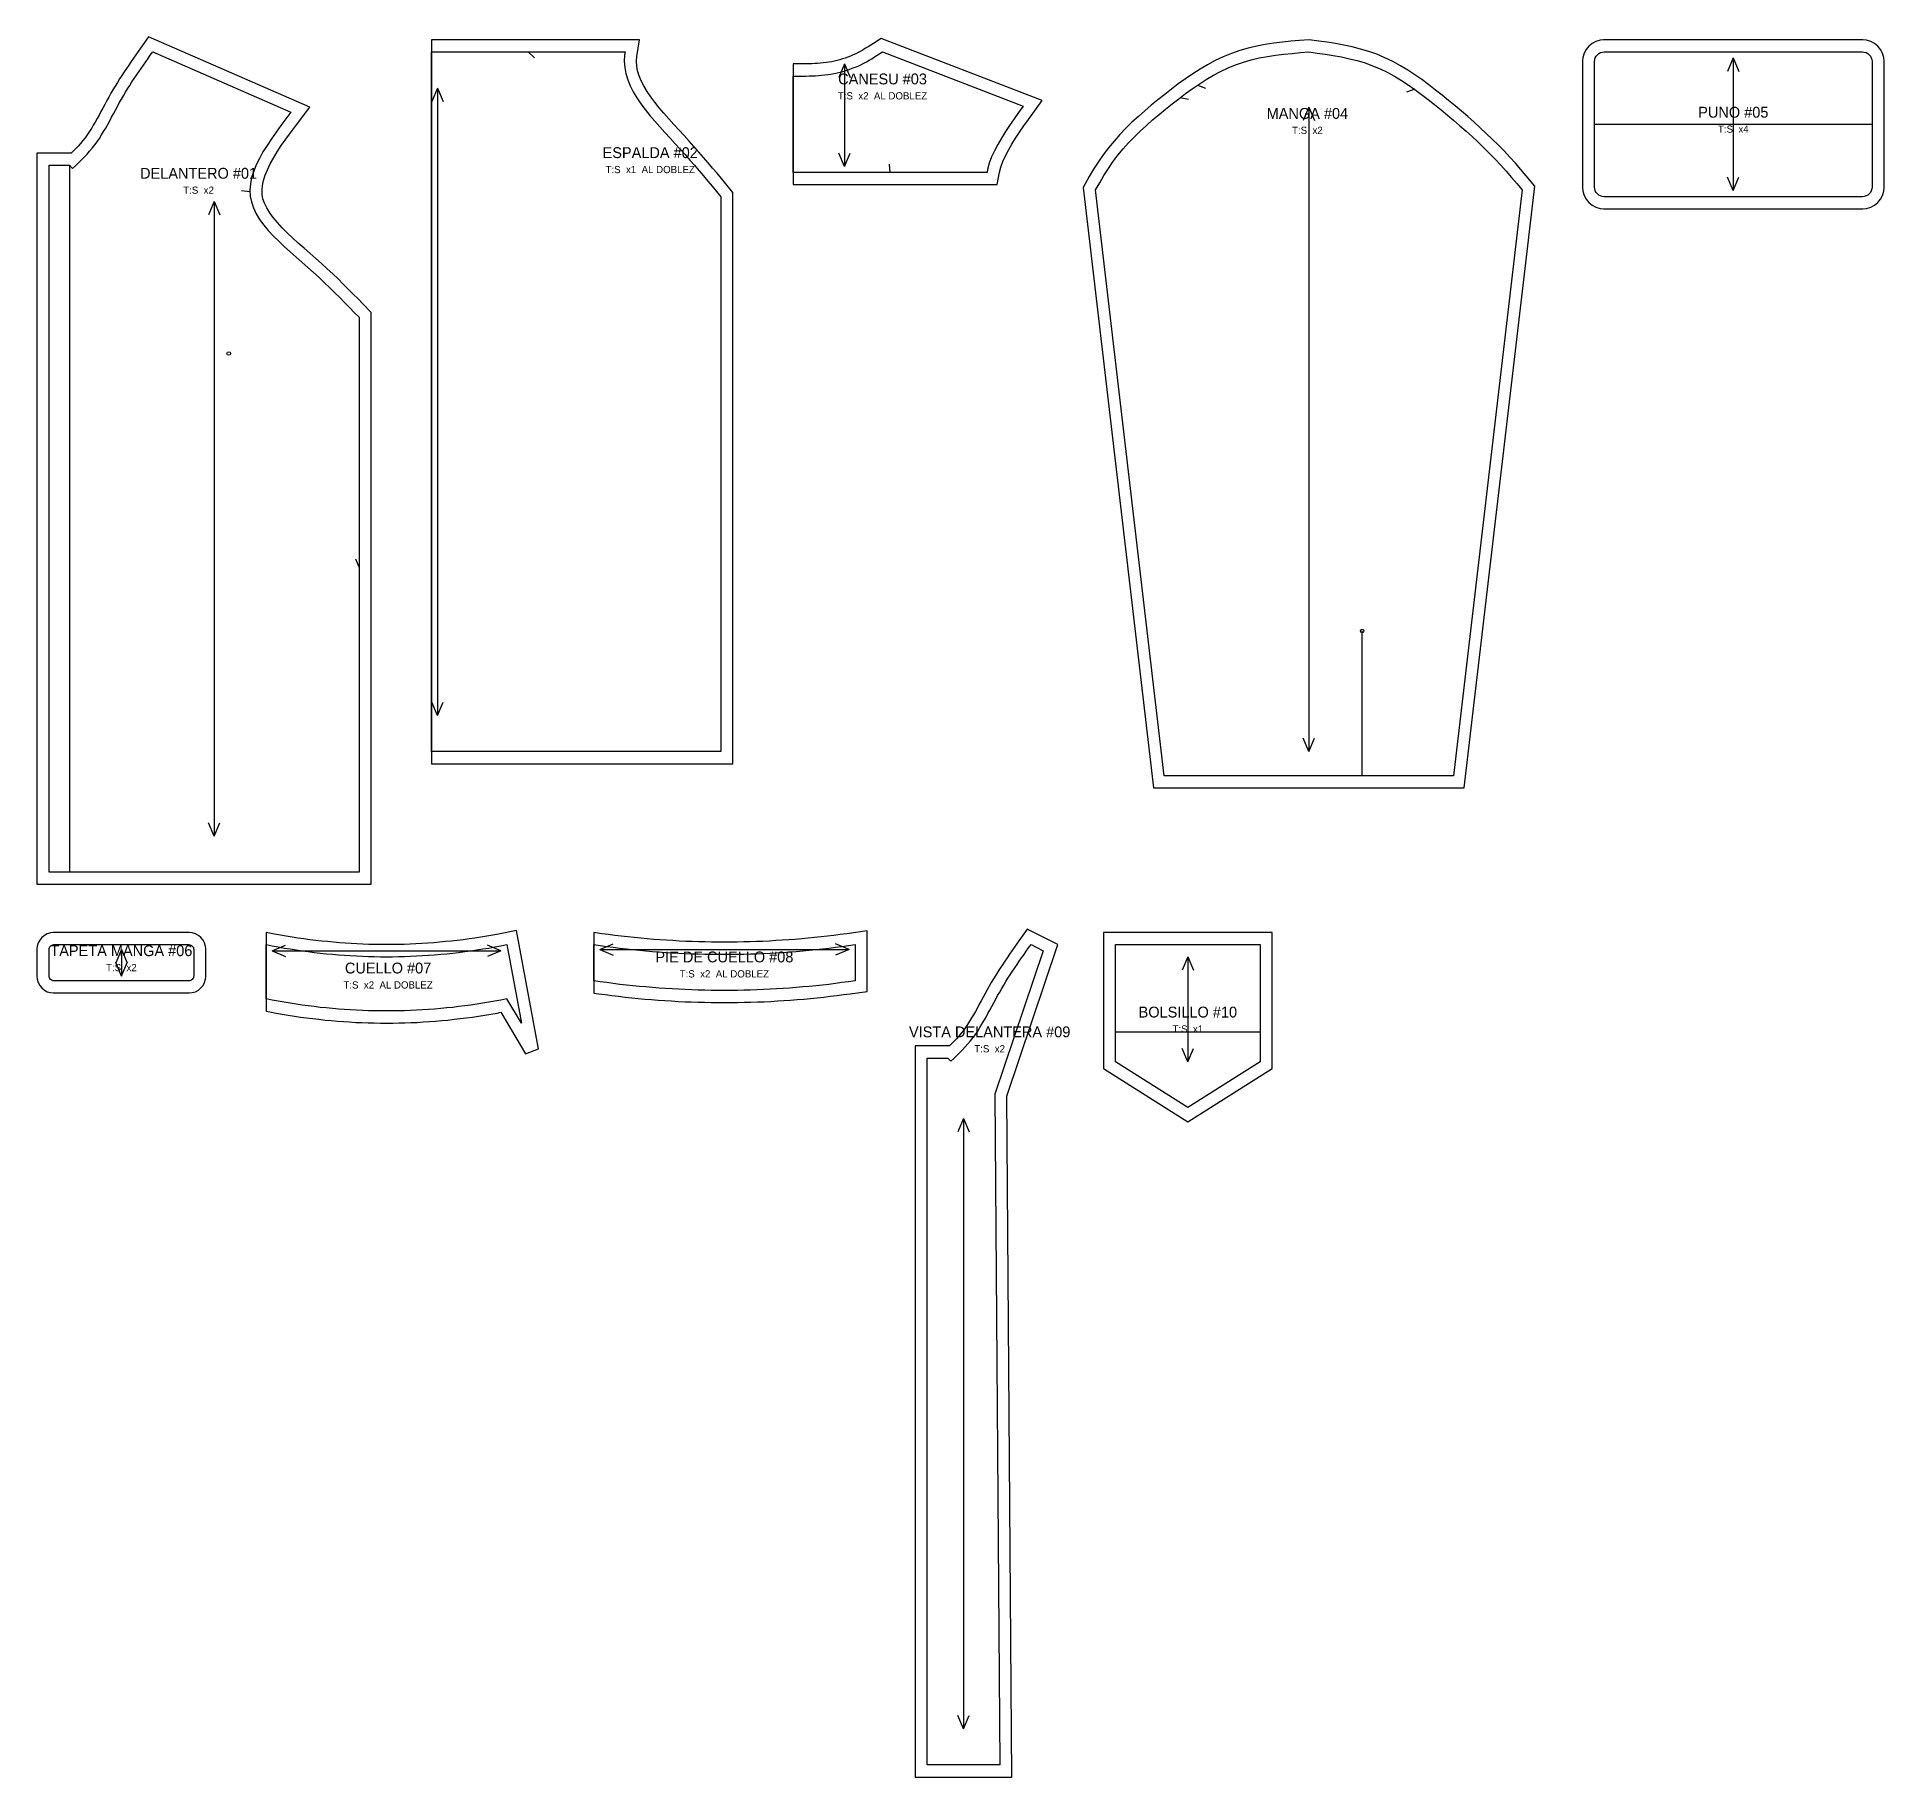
# Model space of a CAD drawing. Header units: centimetres. Extents: x -1 to 152, y -143 to 1.
import ezdxf
from ezdxf.enums import TextEntityAlignment as Align

# ---------------------------------------------------------------- set-up
doc = ezdxf.new("R2010")
doc.units = ezdxf.units.CM
for name, color, linetype in [('1', 1, 'Continuous'), ('11', 8, 'Continuous'), ('13', 7, 'Continuous'), ('15', 6, 'Continuous'), ('4', 4, 'Continuous'), ('6', 2, 'Continuous'), ('7', 3, 'Continuous'), ('8', 5, 'Continuous')]:
    doc.layers.add(name, color=color, linetype=linetype)

# ---------------------------------------------------------------- blocks, each defined once
blk = doc.blocks.new('P01_DELANTERO')
at = {"layer": '1'}
blk.add_lwpolyline([(-2.7, -69), (25, -69), (25, -21.59), (24.32, -20.89), (23.92, -20.48), (23.51, -20.07), (23.1, -19.66), (22.68, -19.24), (22.26, -18.82), (21.82, -18.4), (21.37, -17.98), (20.9, -17.55), (20.42, -17.12), (19.93, -16.69), (19.44, -16.26), (18.96, -15.84), (18.49, -15.41), (18.04, -14.99), (17.62, -14.57), (17.24, -14.15), (16.89, -13.73), (16.6, -13.33), (16.35, -12.93), (16.17, -12.55), (16.04, -12.18), (15.97, -11.83), (15.96, -11.46), (15.99, -11.08), (16.07, -10.67), (16.21, -10.23), (16.4, -9.77), (16.63, -9.29), (16.91, -8.8), (17.22, -8.29), (17.56, -7.77), (17.94, -7.24), (18.33, -6.7), (18.74, -6.15), (19.92, -4.59), (6.56, 1.24), (5.89, 0.31), (5.69, 0.03), (5.5, -0.25), (5.3, -0.52), (5.11, -0.8), (4.91, -1.09), (4.72, -1.37), (4.53, -1.66), (4.34, -1.95), (4.15, -2.24), (3.97, -2.53), (3.78, -2.83), (3.6, -3.13), (3.43, -3.43), (3.26, -3.74), (3.09, -4.04), (2.93, -4.35), (2.77, -4.65), (2.61, -4.94), (2.45, -5.24), (2.29, -5.53), (2.13, -5.81), (1.97, -6.08), (1.81, -6.35), (1.64, -6.62), (1.47, -6.87), (1.29, -7.11), (1.11, -7.35), (0.92, -7.58), (0.71, -7.81), (0.5, -8.03), (0.28, -8.26), (0.13, -8.4), (-2.7, -8.4), (-2.7, -69)], close=True, dxfattribs=at)
at = {"layer": '11'}
blk.add_line((0, -9.4), (0, -68), dxfattribs=at)
at = {"layer": '4'}
for p, q in [((14.96, -11.6), (14.27, -11.51)), ((24, -42.7), (23.73, -42.05))]:
    blk.add_line(p, q, dxfattribs=at)
at = {"layer": '6'}
blk.add_circle((13.2, -25), 0.15, dxfattribs=at)
at = {"layer": '7'}
for p, q in [((12, -12.4), (11.53, -13.51)), ((12, -12.4), (12, -65)), ((12, -12.4), (12.47, -13.51)), ((12, -65), (11.53, -63.89)), ((12, -65), (12.47, -63.89))]:
    blk.add_line(p, q, dxfattribs=at)
at = {"layer": '8'}
blk.add_lwpolyline([(-1.7, -9.4), (0, -9.4), (0.25, -9.67), (0.5, -9.44), (0.74, -9.2), (0.98, -8.97), (1.22, -8.73), (1.45, -8.48), (1.67, -8.23), (1.89, -7.98), (2.09, -7.71), (2.29, -7.44), (2.48, -7.17), (2.66, -6.88), (2.83, -6.6), (3, -6.31), (3.17, -6.01), (3.33, -5.71), (3.49, -5.42), (3.65, -5.12), (3.81, -4.82), (3.97, -4.52), (4.13, -4.22), (4.3, -3.93), (4.47, -3.64), (4.64, -3.35), (4.82, -3.06), (4.99, -2.77), (5.18, -2.49), (5.36, -2.21), (5.55, -1.93), (5.74, -1.65), (5.93, -1.37), (6.12, -1.1), (6.32, -0.82), (6.51, -0.55), (6.7, -0.27), (6.9, 0), (18.36, -5), (17.94, -5.55), (17.52, -6.1), (17.12, -6.65), (16.74, -7.2), (16.38, -7.75), (16.04, -8.29), (15.74, -8.83), (15.48, -9.36), (15.27, -9.89), (15.1, -10.42), (15, -10.93), (14.95, -11.45), (14.98, -11.95), (15.08, -12.44), (15.24, -12.93), (15.47, -13.41), (15.76, -13.88), (16.1, -14.35), (16.48, -14.8), (16.9, -15.26), (17.34, -15.7), (17.81, -16.15), (18.29, -16.58), (18.78, -17.02), (19.27, -17.44), (19.76, -17.87), (20.23, -18.29), (20.69, -18.71), (21.13, -19.13), (21.56, -19.54), (21.98, -19.95), (22.4, -20.37), (22.8, -20.77), (23.2, -21.18), (23.6, -21.59), (24, -22), (24, -68), (-1.7, -68)], close=True, dxfattribs=at)
at = {"layer": '13'}
blk.add_text('DELANTERO #01', height=0.9, dxfattribs=at).set_placement((10.7, -10.06), align=Align.MIDDLE_CENTER)
at = {"layer": '15'}
blk.add_text('T:S  x2', height=0.6, dxfattribs=at).set_placement((10.7, -11.46), align=Align.MIDDLE_CENTER)
blk = doc.blocks.new('P02_ESPALDA')
at = {"layer": '1'}
blk.add_lwpolyline([(25, -21.64), (24.41, -20.93), (24.05, -20.5), (23.68, -20.06), (23.31, -19.63), (22.94, -19.19), (22.56, -18.75), (22.17, -18.3), (21.77, -17.85), (21.36, -17.39), (20.95, -16.93), (20.52, -16.47), (20.1, -16.01), (19.68, -15.55), (19.27, -15.09), (18.89, -14.63), (18.52, -14.17), (18.18, -13.72), (17.88, -13.27), (17.62, -12.82), (17.4, -12.39), (17.22, -11.97), (17.1, -11.56), (17.02, -11.17), (17, -10.78), (17.02, -10.38), (17.26, -9), (0, -9), (0, -69), (25, -69), (25, -21.64)], close=True, dxfattribs=at)
at = {"layer": '4'}
blk.add_line((8.03, -10), (8.55, -10.48), dxfattribs=at)
at = {"layer": '7'}
for p, q in [((0.5, -13), (0.03, -14.11)), ((0.5, -13), (0.5, -65)), ((0.5, -13), (0.97, -14.11)), ((0.5, -65), (0.03, -63.89)), ((0.5, -65), (0.97, -63.89))]:
    blk.add_line(p, q, dxfattribs=at)
at = {"layer": '8'}
blk.add_lwpolyline([(0, -10), (16.07, -10), (16.02, -10.27), (15.99, -10.78), (16.03, -11.29), (16.13, -11.8), (16.28, -12.31), (16.49, -12.81), (16.74, -13.31), (17.04, -13.8), (17.37, -14.29), (17.73, -14.78), (18.11, -15.26), (18.52, -15.74), (18.93, -16.22), (19.36, -16.69), (19.79, -17.15), (20.21, -17.61), (20.62, -18.06), (21.03, -18.51), (21.42, -18.96), (21.8, -19.4), (22.18, -19.84), (22.55, -20.27), (22.92, -20.71), (23.28, -21.14), (23.64, -21.57), (24, -22), (24, -68), (0, -68)], close=True, dxfattribs=at)
at = {"layer": '13'}
blk.add_text('ESPALDA #02', height=0.9, dxfattribs=at).set_placement((18.14, -18.35), align=Align.MIDDLE_CENTER)
at = {"layer": '15'}
blk.add_text('T:S  x1  AL DOBLEZ', height=0.6, dxfattribs=at).set_placement((18.14, -19.75), align=Align.MIDDLE_CENTER)
blk = doc.blocks.new('P03_CANESU')
at = {"layer": '1'}
blk.add_lwpolyline([(17.09, -9.97), (17.21, -9.54), (17.37, -9.09), (17.58, -8.62), (17.83, -8.15), (18.11, -7.66), (18.42, -7.16), (18.76, -6.65), (19.12, -6.13), (19.49, -5.61), (20.63, -4.03), (7.28, 1.12), (6.64, 0.7), (6.42, 0.56), (6.21, 0.43), (6, 0.3), (5.8, 0.17), (5.59, 0.06), (5.38, -0.05), (5.18, -0.15), (4.96, -0.25), (4.75, -0.34), (4.53, -0.43), (4.31, -0.51), (4.09, -0.58), (3.87, -0.65), (3.64, -0.71), (3.42, -0.76), (3.19, -0.81), (2.96, -0.85), (2.73, -0.88), (2.49, -0.91), (2.26, -0.94), (2.02, -0.96), (1.78, -0.97), (1.53, -0.98), (1.28, -0.99), (1.03, -1), (0.78, -1), (0.52, -1), (0.26, -1), (0, -1), (0, -11), (16.91, -11), (17.09, -9.97)], close=True, dxfattribs=at)
at = {"layer": '4'}
blk.add_line((8.03, -10), (7.97, -9.3), dxfattribs=at)
at = {"layer": '7'}
for p, q in [((4.26, -1), (3.79, -2.11)), ((4.26, -1), (4.26, -9.5)), ((4.26, -1), (4.73, -2.11)), ((4.26, -9.5), (3.79, -8.39)), ((4.26, -9.5), (4.73, -8.39))]:
    blk.add_line(p, q, dxfattribs=at)
at = {"layer": '8'}
blk.add_lwpolyline([(0, -2), (0.26, -2), (0.52, -2), (0.79, -2), (1.05, -2), (1.31, -1.99), (1.57, -1.98), (1.83, -1.97), (2.09, -1.95), (2.35, -1.93), (2.61, -1.91), (2.86, -1.87), (3.12, -1.84), (3.38, -1.79), (3.63, -1.74), (3.89, -1.68), (4.14, -1.61), (4.39, -1.54), (4.64, -1.45), (4.88, -1.36), (5.13, -1.27), (5.37, -1.17), (5.61, -1.06), (5.84, -0.94), (6.07, -0.82), (6.3, -0.69), (6.52, -0.56), (6.74, -0.42), (6.96, -0.28), (7.18, -0.14), (7.4, 0), (19.06, -4.5), (18.68, -5.03), (18.3, -5.56), (17.93, -6.09), (17.58, -6.61), (17.25, -7.14), (16.95, -7.67), (16.68, -8.19), (16.44, -8.71), (16.25, -9.23), (16.11, -9.75), (16.07, -10), (0, -10)], close=True, dxfattribs=at)
at = {"layer": '13'}
blk.add_text('CANESU #03', height=0.9, dxfattribs=at).set_placement((7.4, -2.24), align=Align.MIDDLE_CENTER)
at = {"layer": '15'}
blk.add_text('T:S  x2  AL DOBLEZ', height=0.6, dxfattribs=at).set_placement((7.4, -3.64), align=Align.MIDDLE_CENTER)
blk = doc.blocks.new('P04_MANGA')
at = {"layer": '1'}
blk.add_lwpolyline([(-12.89, -61), (12.89, -61), (18.73, -11.13), (18.01, -10.28), (17.57, -9.75), (17.12, -9.23), (16.66, -8.72), (16.19, -8.21), (15.7, -7.71), (15.21, -7.22), (14.71, -6.75), (14.21, -6.28), (13.7, -5.82), (13.18, -5.36), (12.65, -4.91), (12.13, -4.47), (11.59, -4.03), (11.06, -3.59), (10.51, -3.16), (9.95, -2.73), (9.38, -2.3), (8.8, -1.9), (8.2, -1.51), (7.59, -1.14), (6.96, -0.8), (6.31, -0.48), (5.65, -0.2), (4.96, 0.04), (4.28, 0.24), (3.59, 0.41), (2.89, 0.56), (2.2, 0.69), (1.51, 0.8), (0.82, 0.9), (0.03, 1.01), (-0.78, 0.94), (-1.48, 0.88), (-2.19, 0.81), (-2.9, 0.72), (-3.61, 0.61), (-4.32, 0.48), (-5.03, 0.31), (-5.73, 0.11), (-6.42, -0.13), (-7.1, -0.41), (-7.76, -0.72), (-8.4, -1.06), (-9.02, -1.43), (-9.63, -1.82), (-10.23, -2.23), (-10.82, -2.65), (-11.39, -3.08), (-11.95, -3.52), (-12.51, -3.97), (-13.06, -4.42), (-13.6, -4.88), (-14.13, -5.35), (-14.66, -5.83), (-15.17, -6.33), (-15.67, -6.85), (-16.15, -7.39), (-16.61, -7.95), (-17.05, -8.53), (-17.46, -9.13), (-17.84, -9.73), (-18.2, -10.34), (-18.71, -11.23), (-12.89, -61)], close=True, dxfattribs=at)
at = {"layer": '11'}
blk.add_line((4.42, -60), (4.42, -48), dxfattribs=at)
at = {"layer": '4'}
for p, q in [((-9.24, -2.76), (-8.58, -3)), ((-10.66, -3.78), (-9.97, -3.93)), ((8.78, -3.1), (8.11, -3.33))]:
    blk.add_line(p, q, dxfattribs=at)
at = {"layer": '6'}
blk.add_circle((4.42, -48), 0.15, dxfattribs=at)
at = {"layer": '7'}
for p, q in [((0, -4.58), (-0.47, -5.68)), ((0, -4.58), (0, -58)), ((0, -4.58), (0.47, -5.68)), ((0, -58), (-0.47, -56.89)), ((0, -58), (0.47, -56.89))]:
    blk.add_line(p, q, dxfattribs=at)
at = {"layer": '8'}
blk.add_lwpolyline([(-17.68, -11.44), (-17.34, -10.84), (-16.99, -10.25), (-16.62, -9.67), (-16.24, -9.11), (-15.83, -8.56), (-15.39, -8.04), (-14.94, -7.53), (-14.46, -7.04), (-13.97, -6.56), (-13.47, -6.09), (-12.95, -5.63), (-12.42, -5.18), (-11.88, -4.74), (-11.33, -4.31), (-10.78, -3.88), (-10.22, -3.45), (-9.66, -3.05), (-9.08, -2.66), (-8.5, -2.28), (-7.91, -1.94), (-7.31, -1.61), (-6.69, -1.32), (-6.07, -1.06), (-5.43, -0.84), (-4.78, -0.65), (-4.12, -0.5), (-3.44, -0.37), (-2.76, -0.27), (-2.08, -0.19), (-1.39, -0.12), (-0.7, -0.06), (0, 0), (0.68, -0.09), (1.36, -0.19), (2.03, -0.3), (2.7, -0.42), (3.36, -0.56), (4.01, -0.72), (4.66, -0.91), (5.29, -1.14), (5.9, -1.39), (6.5, -1.69), (7.09, -2.01), (7.67, -2.36), (8.24, -2.73), (8.8, -3.12), (9.35, -3.52), (9.89, -3.94), (10.43, -4.37), (10.96, -4.8), (11.49, -5.24), (12.01, -5.68), (12.52, -6.12), (13.03, -6.56), (13.53, -7.02), (14.03, -7.47), (14.52, -7.94), (14.99, -8.41), (15.46, -8.9), (15.92, -9.39), (16.37, -9.89), (16.81, -10.4), (17.25, -10.92), (17.68, -11.44), (12, -60), (-12, -60)], close=True, dxfattribs=at)
at = {"layer": '13'}
blk.add_text('MANGA #04', height=0.9, dxfattribs=at).set_placement((-0.12, -5.1), align=Align.MIDDLE_CENTER)
at = {"layer": '15'}
blk.add_text('T:S  x2', height=0.6, dxfattribs=at).set_placement((-0.12, -6.5), align=Align.MIDDLE_CENTER)
blk = doc.blocks.new('P05_PUNO')
at = {"layer": '1'}
blk.add_lwpolyline([(-1, -11.25), (-0.97, -11.55), (-0.87, -11.89), (-0.7, -12.2), (-0.48, -12.48), (-0.2, -12.7), (0.11, -12.87), (0.45, -12.97), (0.75, -13), (22.25, -13), (22.55, -12.97), (22.89, -12.87), (23.2, -12.7), (23.48, -12.48), (23.7, -12.2), (23.87, -11.89), (23.97, -11.55), (24, -11.25), (24, -0.75), (23.97, -0.45), (23.87, -0.11), (23.7, 0.2), (23.48, 0.48), (23.2, 0.7), (22.89, 0.87), (22.55, 0.97), (22.25, 1), (0.75, 1), (0.45, 0.97), (0.11, 0.87), (-0.2, 0.7), (-0.48, 0.48), (-0.7, 0.2), (-0.87, -0.11), (-0.97, -0.45), (-1, -0.75), (-1, -11.25)], close=True, dxfattribs=at)
at = {"layer": '11'}
blk.add_line((0, -6), (23, -6), dxfattribs=at)
at = {"layer": '7'}
for p, q in [((11.5, -0.5), (11.03, -1.61)), ((11.5, -0.5), (11.5, -11.5)), ((11.5, -0.5), (11.97, -1.61)), ((11.5, -11.5), (11.03, -10.39)), ((11.5, -11.5), (11.97, -10.39))]:
    blk.add_line(p, q, dxfattribs=at)
at = {"layer": '8'}
blk.add_lwpolyline([(0, -0.8), (0.02, -0.64), (0.06, -0.49), (0.13, -0.36), (0.23, -0.23), (0.36, -0.13), (0.49, -0.06), (0.64, -0.02), (0.8, 0), (22.2, 0), (22.36, -0.02), (22.51, -0.06), (22.64, -0.13), (22.77, -0.23), (22.87, -0.36), (22.94, -0.49), (22.98, -0.64), (23, -0.8), (23, -11.2), (22.98, -11.36), (22.94, -11.51), (22.87, -11.64), (22.77, -11.77), (22.64, -11.87), (22.51, -11.94), (22.36, -11.98), (22.2, -12), (0.8, -12), (0.64, -11.98), (0.49, -11.94), (0.36, -11.87), (0.23, -11.77), (0.13, -11.64), (0.06, -11.51), (0.02, -11.36), (0, -11.2)], close=True, dxfattribs=at)
at = {"layer": '13'}
blk.add_text('PUNO #05', height=0.9, dxfattribs=at).set_placement((11.5, -5), align=Align.MIDDLE_CENTER)
at = {"layer": '15'}
blk.add_text('T:S  x4', height=0.6, dxfattribs=at).set_placement((11.5, -6.4), align=Align.MIDDLE_CENTER)
blk = doc.blocks.new('P06_TAPETA_MANGA')
at = {"layer": '1'}
blk.add_lwpolyline([(-1, -2.65), (-0.98, -2.87), (-0.9, -3.14), (-0.77, -3.38), (-0.59, -3.59), (-0.38, -3.77), (-0.14, -3.9), (0.13, -3.98), (0.35, -4), (11.65, -4), (11.87, -3.98), (12.14, -3.9), (12.38, -3.77), (12.59, -3.59), (12.77, -3.38), (12.9, -3.14), (12.98, -2.87), (13, -2.65), (13, -0.35), (12.98, -0.13), (12.9, 0.14), (12.77, 0.38), (12.59, 0.59), (12.38, 0.77), (12.14, 0.9), (11.87, 0.98), (11.65, 1), (0.35, 1), (0.13, 0.98), (-0.14, 0.9), (-0.38, 0.77), (-0.59, 0.59), (-0.77, 0.38), (-0.9, 0.14), (-0.98, -0.13), (-1, -0.35), (-1, -2.65)], close=True, dxfattribs=at)
at = {"layer": '7'}
for p, q in [((6, -0.4), (5.53, -1.51)), ((6, -2.6), (5.53, -1.49)), ((6, -0.4), (6, -2.6)), ((6, -0.4), (6.47, -1.51)), ((6, -2.6), (6.47, -1.49))]:
    blk.add_line(p, q, dxfattribs=at)
at = {"layer": '8'}
blk.add_lwpolyline([(0, -0.4), (0.01, -0.32), (0.03, -0.25), (0.07, -0.18), (0.12, -0.12), (0.18, -0.07), (0.25, -0.03), (0.32, -0.01), (0.4, 0), (11.6, 0), (11.68, -0.01), (11.75, -0.03), (11.82, -0.07), (11.88, -0.12), (11.93, -0.18), (11.97, -0.25), (11.99, -0.32), (12, -0.4), (12, -2.6), (11.99, -2.68), (11.97, -2.75), (11.93, -2.82), (11.88, -2.88), (11.82, -2.93), (11.75, -2.97), (11.68, -2.99), (11.6, -3), (0.4, -3), (0.32, -2.99), (0.25, -2.97), (0.18, -2.93), (0.12, -2.88), (0.07, -2.82), (0.03, -2.75), (0.01, -2.68), (0, -2.6)], close=True, dxfattribs=at)
at = {"layer": '13'}
blk.add_text('TAPETA MANGA #06', height=0.9, dxfattribs=at).set_placement((6, -0.5), align=Align.MIDDLE_CENTER)
at = {"layer": '15'}
blk.add_text('T:S  x2', height=0.6, dxfattribs=at).set_placement((6, -1.9), align=Align.MIDDLE_CENTER)
blk = doc.blocks.new('P07_CUELLO')
at = {"layer": '1'}
blk.add_lwpolyline([(0.82, -5.67), (1.33, -5.76), (1.84, -5.85), (2.35, -5.93), (2.85, -6), (3.36, -6.07), (3.87, -6.13), (4.38, -6.19), (4.89, -6.25), (5.4, -6.29), (5.91, -6.34), (6.42, -6.38), (6.92, -6.41), (7.43, -6.44), (7.94, -6.46), (8.45, -6.48), (8.96, -6.49), (9.47, -6.5), (9.98, -6.5), (10.49, -6.5), (11, -6.49), (11.5, -6.48), (12.01, -6.46), (12.52, -6.44), (13.03, -6.41), (13.54, -6.38), (14.05, -6.34), (14.56, -6.29), (15.07, -6.25), (15.58, -6.19), (16.08, -6.13), (16.59, -6.07), (17.1, -6), (17.61, -5.93), (18.12, -5.85), (18.63, -5.76), (19.14, -5.67), (19.46, -5.61), (21.51, -9.04), (22.57, -8.64), (20.76, 1.18), (19.27, 0.88), (18.78, 0.79), (18.29, 0.71), (17.8, 0.63), (17.31, 0.55), (16.82, 0.48), (16.33, 0.41), (15.84, 0.35), (15.36, 0.3), (14.87, 0.25), (14.38, 0.2), (13.89, 0.16), (13.4, 0.12), (12.91, 0.09), (12.42, 0.06), (11.93, 0.04), (11.44, 0.02), (10.96, 0.01), (10.47, 0), (9.98, 0), (9.49, 0), (9, 0.01), (8.51, 0.02), (8.02, 0.04), (7.53, 0.06), (7.04, 0.09), (6.56, 0.12), (6.07, 0.16), (5.58, 0.2), (5.09, 0.25), (4.6, 0.3), (4.11, 0.35), (3.62, 0.41), (3.13, 0.48), (2.64, 0.55), (2.15, 0.63), (1.66, 0.71), (1.18, 0.79), (0.69, 0.88), (0, 1.02), (0, -5.52), (0.31, -5.58), (0.82, -5.67)], close=True, dxfattribs=at)
at = {"layer": '7'}
for p, q in [((0.5, -0.5), (1.61, -0.03)), ((0.5, -0.5), (19.46, -0.5)), ((0.5, -0.5), (1.61, -0.97)), ((19.46, -0.5), (18.35, -0.03)), ((19.46, -0.5), (18.35, -0.97))]:
    blk.add_line(p, q, dxfattribs=at)
at = {"layer": '8'}
blk.add_lwpolyline([(0, 0), (0.5, -0.1), (1, -0.19), (1.5, -0.28), (2, -0.36), (2.49, -0.44), (2.99, -0.51), (3.49, -0.58), (3.99, -0.64), (4.49, -0.7), (4.99, -0.75), (5.49, -0.8), (5.99, -0.84), (6.49, -0.88), (6.98, -0.91), (7.48, -0.94), (7.98, -0.96), (8.48, -0.98), (8.98, -0.99), (9.48, -1), (9.98, -1), (10.48, -1), (10.98, -0.99), (11.47, -0.98), (11.97, -0.96), (12.47, -0.94), (12.97, -0.91), (13.47, -0.88), (13.97, -0.84), (14.47, -0.8), (14.97, -0.75), (15.47, -0.7), (15.96, -0.64), (16.46, -0.58), (16.96, -0.51), (17.46, -0.44), (17.96, -0.36), (18.46, -0.28), (18.96, -0.19), (19.46, -0.1), (19.96, 0), (21.16, -6.5), (19.96, -4.5), (19.46, -4.6), (18.96, -4.69), (18.46, -4.78), (17.96, -4.86), (17.46, -4.94), (16.96, -5.01), (16.46, -5.08), (15.96, -5.14), (15.47, -5.2), (14.97, -5.25), (14.47, -5.3), (13.97, -5.34), (13.47, -5.38), (12.97, -5.41), (12.47, -5.44), (11.97, -5.46), (11.47, -5.48), (10.98, -5.49), (10.48, -5.5), (9.98, -5.5), (9.48, -5.5), (8.98, -5.49), (8.48, -5.48), (7.98, -5.46), (7.48, -5.44), (6.98, -5.41), (6.49, -5.38), (5.99, -5.34), (5.49, -5.3), (4.99, -5.25), (4.49, -5.2), (3.99, -5.14), (3.49, -5.08), (2.99, -5.01), (2.49, -4.94), (2, -4.86), (1.5, -4.78), (1, -4.69), (0.5, -4.6), (0, -4.5)], close=True, dxfattribs=at)
at = {"layer": '13'}
blk.add_text('CUELLO #07', height=0.9, dxfattribs=at).set_placement((10.11, -1.94), align=Align.MIDDLE_CENTER)
at = {"layer": '15'}
blk.add_text('T:S  x2  AL DOBLEZ', height=0.6, dxfattribs=at).set_placement((10.11, -3.34), align=Align.MIDDLE_CENTER)
blk = doc.blocks.new('P08_PIE_DE_CUELLO')
at = {"layer": '1'}
blk.add_lwpolyline([(0.95, -4.14), (1.5, -4.21), (2.05, -4.28), (2.6, -4.34), (3.15, -4.4), (3.69, -4.46), (4.24, -4.51), (4.79, -4.55), (5.34, -4.6), (5.89, -4.64), (6.44, -4.67), (6.99, -4.7), (7.54, -4.73), (8.08, -4.75), (8.63, -4.77), (9.18, -4.78), (9.73, -4.79), (10.28, -4.8), (10.83, -4.8), (11.38, -4.8), (11.93, -4.79), (12.47, -4.78), (13.02, -4.77), (13.57, -4.75), (14.12, -4.73), (14.67, -4.7), (15.22, -4.67), (15.77, -4.64), (16.32, -4.6), (16.86, -4.55), (17.41, -4.51), (17.96, -4.46), (18.51, -4.4), (19.06, -4.34), (19.61, -4.28), (20.16, -4.21), (20.7, -4.14), (21.25, -4.07), (22.66, -3.87), (22.66, 1.15), (20.98, 0.91), (20.44, 0.84), (19.91, 0.77), (19.37, 0.71), (18.84, 0.64), (18.3, 0.59), (17.77, 0.53), (17.24, 0.48), (16.7, 0.44), (16.17, 0.4), (15.63, 0.36), (15.1, 0.33), (14.57, 0.3), (14.03, 0.27), (13.5, 0.25), (12.96, 0.23), (12.43, 0.22), (11.9, 0.21), (11.36, 0.2), (10.83, 0.2), (10.29, 0.2), (9.76, 0.21), (9.23, 0.22), (8.69, 0.23), (8.16, 0.25), (7.62, 0.27), (7.09, 0.3), (6.56, 0.33), (6.02, 0.36), (5.49, 0.4), (4.95, 0.44), (4.42, 0.48), (3.89, 0.53), (3.35, 0.59), (2.82, 0.64), (2.28, 0.71), (1.75, 0.77), (1.21, 0.84), (0.68, 0.91), (0, 1.01), (0, -4.01), (0.4, -4.07), (0.95, -4.14)], close=True, dxfattribs=at)
at = {"layer": '7'}
for p, q in [((0.5, -0.4), (1.61, 0.07)), ((21.16, -0.4), (20.05, 0.07)), ((0.5, -0.4), (21.16, -0.4)), ((0.5, -0.4), (1.61, -0.87)), ((21.16, -0.4), (20.05, -0.87))]:
    blk.add_line(p, q, dxfattribs=at)
at = {"layer": '8'}
blk.add_lwpolyline([(0, 0), (0.54, -0.08), (1.08, -0.15), (1.62, -0.22), (2.17, -0.29), (2.71, -0.35), (3.25, -0.41), (3.79, -0.46), (4.33, -0.51), (4.87, -0.56), (5.41, -0.6), (5.96, -0.64), (6.5, -0.67), (7.04, -0.7), (7.58, -0.73), (8.12, -0.75), (8.66, -0.77), (9.2, -0.78), (9.74, -0.79), (10.29, -0.8), (10.83, -0.8), (11.37, -0.8), (11.91, -0.79), (12.45, -0.78), (12.99, -0.77), (13.53, -0.75), (14.08, -0.73), (14.62, -0.7), (15.16, -0.67), (15.7, -0.64), (16.24, -0.6), (16.78, -0.56), (17.32, -0.51), (17.87, -0.46), (18.41, -0.41), (18.95, -0.35), (19.49, -0.29), (20.03, -0.22), (20.57, -0.15), (21.11, -0.08), (21.66, 0), (21.66, -3), (21.11, -3.08), (20.57, -3.15), (20.03, -3.22), (19.49, -3.29), (18.95, -3.35), (18.41, -3.41), (17.87, -3.46), (17.32, -3.51), (16.78, -3.56), (16.24, -3.6), (15.7, -3.64), (15.16, -3.67), (14.62, -3.7), (14.08, -3.73), (13.53, -3.75), (12.99, -3.77), (12.45, -3.78), (11.91, -3.79), (11.37, -3.8), (10.83, -3.8), (10.29, -3.8), (9.74, -3.79), (9.2, -3.78), (8.66, -3.77), (8.12, -3.75), (7.58, -3.73), (7.04, -3.7), (6.5, -3.67), (5.96, -3.64), (5.41, -3.6), (4.87, -3.56), (4.33, -3.51), (3.79, -3.46), (3.25, -3.41), (2.71, -3.35), (2.17, -3.29), (1.62, -3.22), (1.08, -3.15), (0.54, -3.08), (0, -3)], close=True, dxfattribs=at)
at = {"layer": '13'}
blk.add_text('PIE DE CUELLO #08', height=0.9, dxfattribs=at).set_placement((10.83, -1.02), align=Align.MIDDLE_CENTER)
at = {"layer": '15'}
blk.add_text('T:S  x2  AL DOBLEZ', height=0.6, dxfattribs=at).set_placement((10.83, -2.42), align=Align.MIDDLE_CENTER)
blk = doc.blocks.new('P09_VISTA_DELANTERA')
at = {"layer": '1'}
blk.add_lwpolyline([(-2.7, -69), (5.31, -69), (4.9, -12.56), (9.12, 0.01), (6.58, 1.28), (5.89, 0.31), (5.69, 0.03), (5.5, -0.25), (5.3, -0.52), (5.11, -0.8), (4.91, -1.09), (4.72, -1.37), (4.53, -1.66), (4.34, -1.95), (4.15, -2.24), (3.97, -2.53), (3.78, -2.83), (3.6, -3.13), (3.43, -3.43), (3.26, -3.74), (3.09, -4.04), (2.93, -4.35), (2.77, -4.65), (2.61, -4.94), (2.45, -5.24), (2.29, -5.53), (2.13, -5.81), (1.97, -6.08), (1.81, -6.35), (1.64, -6.62), (1.47, -6.87), (1.29, -7.11), (1.11, -7.35), (0.92, -7.58), (0.71, -7.81), (0.5, -8.03), (0.28, -8.26), (0.13, -8.4), (-2.7, -8.4), (-2.7, -69)], close=True, dxfattribs=at)
at = {"layer": '7'}
for p, q in [((1.3, -14.4), (0.83, -15.51)), ((1.3, -14.4), (1.3, -65)), ((1.3, -14.4), (1.77, -15.51)), ((1.3, -65), (0.83, -63.89)), ((1.3, -65), (1.77, -63.89))]:
    blk.add_line(p, q, dxfattribs=at)
at = {"layer": '8'}
blk.add_lwpolyline([(-1.7, -9.4), (0, -9.4), (0.25, -9.67), (0.5, -9.44), (0.74, -9.2), (0.98, -8.97), (1.22, -8.73), (1.45, -8.48), (1.67, -8.23), (1.89, -7.98), (2.09, -7.71), (2.29, -7.44), (2.48, -7.17), (2.66, -6.88), (2.83, -6.6), (3, -6.31), (3.17, -6.01), (3.33, -5.71), (3.49, -5.42), (3.65, -5.12), (3.81, -4.82), (3.97, -4.52), (4.13, -4.22), (4.3, -3.93), (4.47, -3.64), (4.64, -3.35), (4.82, -3.06), (4.99, -2.77), (5.18, -2.49), (5.36, -2.21), (5.55, -1.93), (5.74, -1.65), (5.93, -1.37), (6.12, -1.1), (6.32, -0.82), (6.51, -0.55), (6.7, -0.27), (6.9, 0), (7.9, -0.5), (3.9, -12.4), (4.3, -68), (-1.7, -68)], close=True, dxfattribs=at)
at = {"layer": '13'}
blk.add_text('VISTA DELANTERA #09', height=0.9, dxfattribs=at).set_placement((3.47, -7.23), align=Align.MIDDLE_CENTER)
at = {"layer": '15'}
blk.add_text('T:S  x2', height=0.6, dxfattribs=at).set_placement((3.47, -8.63), align=Align.MIDDLE_CENTER)
blk = doc.blocks.new('P10_BOLSILLO')
at = {"layer": '1'}
blk.add_lwpolyline([(-1, -10.27), (6, -14.68), (13, -10.27), (13, 1), (-1, 1), (-1, -10.27)], close=True, dxfattribs=at)
at = {"layer": '11'}
blk.add_line((0, -7.22), (12, -7.22), dxfattribs=at)
at = {"layer": '7'}
for p, q in [((6, -1), (5.53, -2.11)), ((6, -1), (6, -9.72)), ((6, -1), (6.47, -2.11)), ((6, -9.72), (5.53, -8.61)), ((6, -9.72), (6.47, -8.61))]:
    blk.add_line(p, q, dxfattribs=at)
at = {"layer": '8'}
blk.add_lwpolyline([(0, 0), (12, 0), (12, -9.72), (6, -13.5), (0, -9.72)], close=True, dxfattribs=at)
at = {"layer": '13'}
blk.add_text('BOLSILLO #10', height=0.9, dxfattribs=at).set_placement((6, -5.59), align=Align.MIDDLE_CENTER)
at = {"layer": '15'}
blk.add_text('T:S  x1', height=0.6, dxfattribs=at).set_placement((6, -6.99), align=Align.MIDDLE_CENTER)

msp = doc.modelspace()

# ---------------------------------------------------------------- block references
for name, p in [('P01_DELANTERO', (1.7, 0)), ('P02_ESPALDA', (31.7, 10)), ('P03_CANESU', (61.7, 0)), ('P04_MANGA', (104.44, 0)), ('P05_PUNO', (128.13, 0)), ('P06_TAPETA_MANGA', (0, -74)), ('P07_CUELLO', (18, -74)), ('P08_PIE_DE_CUELLO', (45.16, -74)), ('P09_VISTA_DELANTERA', (74.51, -74)), ('P10_BOLSILLO', (88.41, -74))]:
    msp.add_blockref(name, p)

doc.saveas('drawing.dxf')
